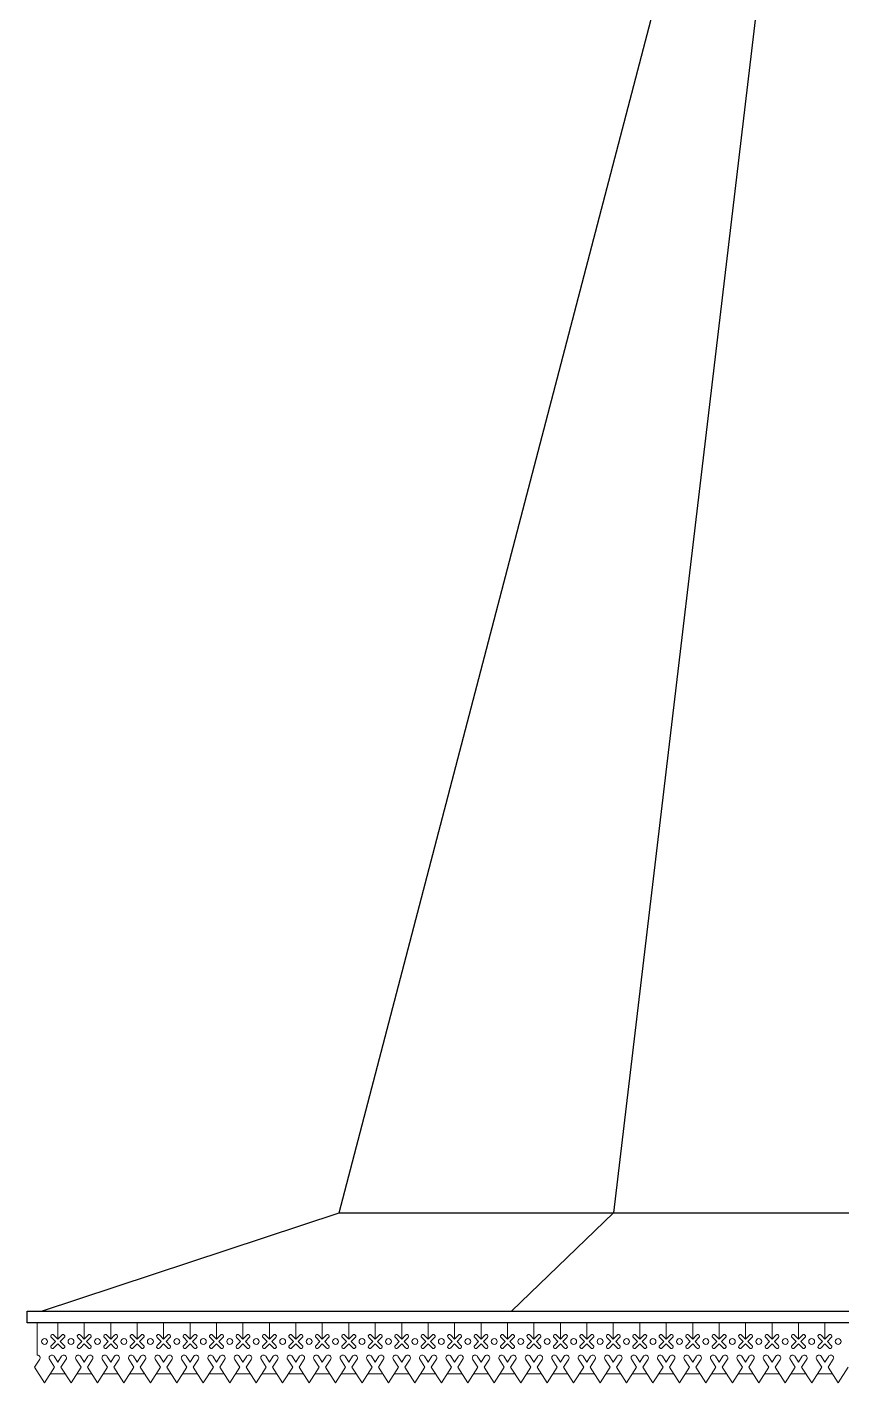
# Model space of a CAD drawing. Header units: millimetres. Extents: x 159 to 5807, y 71 to 6378.
# Drawn here: x 788.4 to 972.6, y 5673.1 to 5979.7 of the extents above; entities that cross this region are included whole.
import ezdxf

# ---------------------------------------------------------------- set-up
doc = ezdxf.new("R2010")
doc.units = ezdxf.units.MM
doc.layers.add('fasad', color=251, linetype='Continuous', lineweight=15)

msp = doc.modelspace()

# ---------------------------------------------------------------- linework, layer by layer
at = {"layer": 'fasad', "lineweight": 30}
for p, q in [((858.9489, 5711.5553), (969.8707, 6135.9842)), ((970.4847, 6129.0422), (920.9363, 5711.5553)), ((791.6572, 5689.3028), (858.9489, 5711.5553)), ((858.9489, 5711.5553), (1086.0608, 5711.5553)), ((897.8853, 5689.3028), (920.9363, 5711.5553))]:
    msp.add_line(p, q, dxfattribs=at)
at = {"layer": 'fasad'}
for p, q in [((790.7115, 5679.3734), (790.7115, 5686.683)), ((795.3415, 5682.9686), (795.3415, 5686.683)), ((801.3209, 5682.9686), (801.3209, 5686.683)), ((807.3003, 5682.9686), (807.3003, 5686.683)), ((813.2797, 5682.9686), (813.2797, 5686.683)), ((819.2591, 5682.9686), (819.2591, 5686.683)), ((825.2385, 5682.9686), (825.2385, 5686.683)), ((831.2179, 5682.9686), (831.2179, 5686.683)), ((837.1973, 5682.9686), (837.1973, 5686.683)), ((843.1767, 5682.9686), (843.1767, 5686.683)), ((849.1561, 5682.9686), (849.1561, 5686.683)), ((855.1355, 5682.9686), (855.1355, 5686.683)), ((861.1149, 5682.9686), (861.1149, 5686.683)), ((867.0943, 5682.9686), (867.0943, 5686.683)), ((873.0737, 5682.9686), (873.0737, 5686.683)), ((879.0531, 5682.9686), (879.0531, 5686.683)), ((885.0325, 5682.9686), (885.0325, 5686.683)), ((891.0119, 5682.9686), (891.0119, 5686.683)), ((896.9913, 5682.9686), (896.9913, 5686.683)), ((902.9707, 5682.9686), (902.9707, 5686.683)), ((908.9501, 5682.9686), (908.9501, 5686.683)), ((914.9295, 5682.9686), (914.9295, 5686.683)), ((920.9089, 5682.9686), (920.9089, 5686.683)), ((926.8883, 5682.9686), (926.8883, 5686.683)), ((932.8677, 5682.9686), (932.8677, 5686.683)), ((938.8471, 5682.9686), (938.8471, 5686.683)), ((944.8265, 5682.9686), (944.8265, 5686.683)), ((950.8059, 5682.9686), (950.8059, 5686.683)), ((956.7853, 5682.9686), (956.7853, 5686.683)), ((962.7647, 5682.9686), (962.7647, 5686.683)), ((968.7441, 5682.9686), (968.7441, 5686.683)), ((790.0776, 5676.6102), (791.2609, 5678.4409)), ((794.6261, 5676.6102), (793.4428, 5678.4409)), ((795.3415, 5677.8121), (794.4953, 5679.1212)), ((795.3415, 5677.8121), (796.1877, 5679.1212)), ((796.057, 5676.6102), (797.2403, 5678.4409)), ((800.6055, 5676.6102), (799.4222, 5678.4409)), ((801.3209, 5677.8121), (800.4747, 5679.1212)), ((801.3209, 5677.8121), (802.1671, 5679.1212)), ((802.0364, 5676.6102), (803.2197, 5678.4409)), ((806.5849, 5676.6102), (805.4016, 5678.4409)), ((807.3003, 5677.8121), (806.4541, 5679.1212)), ((807.3003, 5677.8121), (808.1465, 5679.1212)), ((808.0158, 5676.6102), (809.1991, 5678.4409)), ((812.5643, 5676.6102), (811.381, 5678.4409)), ((813.2797, 5677.8121), (812.4335, 5679.1212)), ((813.2797, 5677.8121), (814.1259, 5679.1212)), ((813.9952, 5676.6102), (815.1785, 5678.4409)), ((818.5437, 5676.6102), (817.3604, 5678.4409)), ((819.2591, 5677.8121), (818.4129, 5679.1212)), ((819.2591, 5677.8121), (820.1053, 5679.1212)), ((819.9746, 5676.6102), (821.1579, 5678.4409)), ((824.5231, 5676.6102), (823.3398, 5678.4409)), ((825.2385, 5677.8121), (824.3923, 5679.1212)), ((825.2385, 5677.8121), (826.0847, 5679.1212)), ((825.954, 5676.6102), (827.1373, 5678.4409)), ((830.5025, 5676.6102), (829.3192, 5678.4409)), ((831.2179, 5677.8121), (830.3717, 5679.1212)), ((831.2179, 5677.8121), (832.0642, 5679.1212)), ((831.9334, 5676.6102), (833.1167, 5678.4409)), ((836.4819, 5676.6102), (835.2986, 5678.4409)), ((837.1973, 5677.8121), (836.3511, 5679.1212)), ((837.1973, 5677.8121), (838.0436, 5679.1212)), ((837.9128, 5676.6102), (839.0961, 5678.4409)), ((842.4613, 5676.6102), (841.278, 5678.4409)), ((843.1767, 5677.8121), (842.3305, 5679.1212)), ((843.1767, 5677.8121), (844.023, 5679.1212)), ((843.8922, 5676.6102), (845.0755, 5678.4409)), ((848.4407, 5676.6102), (847.2574, 5678.4409)), ((849.1561, 5677.8121), (848.3099, 5679.1212)), ((849.1561, 5677.8121), (850.0024, 5679.1212)), ((849.8716, 5676.6102), (851.0549, 5678.4409)), ((854.4201, 5676.6102), (853.2368, 5678.4409)), ((855.1355, 5677.8121), (854.2893, 5679.1212)), ((855.1355, 5677.8121), (855.9818, 5679.1212)), ((855.851, 5676.6102), (857.0343, 5678.4409)), ((860.3995, 5676.6102), (859.2162, 5678.4409)), ((861.1149, 5677.8121), (860.2687, 5679.1212)), ((861.1149, 5677.8121), (861.9612, 5679.1212)), ((861.8304, 5676.6102), (863.0137, 5678.4409)), ((866.3789, 5676.6102), (865.1956, 5678.4409)), ((867.0943, 5677.8121), (866.2481, 5679.1212)), ((867.0943, 5677.8121), (867.9406, 5679.1212)), ((867.8098, 5676.6102), (868.9931, 5678.4409)), ((872.3583, 5676.6102), (871.175, 5678.4409)), ((873.0737, 5677.8121), (872.2275, 5679.1212)), ((873.0737, 5677.8121), (873.92, 5679.1212)), ((873.7892, 5676.6102), (874.9725, 5678.4409)), ((878.3377, 5676.6102), (877.1544, 5678.4409)), ((879.0531, 5677.8121), (878.2069, 5679.1212)), ((879.0531, 5677.8121), (879.8994, 5679.1212)), ((879.7686, 5676.6102), (880.9519, 5678.4409)), ((884.3171, 5676.6102), (883.1338, 5678.4409)), ((885.0325, 5677.8121), (884.1863, 5679.1212)), ((885.0325, 5677.8121), (885.8788, 5679.1212)), ((885.748, 5676.6102), (886.9313, 5678.4409)), ((890.2965, 5676.6102), (889.1132, 5678.4409)), ((891.0119, 5677.8121), (890.1657, 5679.1212)), ((891.0119, 5677.8121), (891.8582, 5679.1212)), ((891.7274, 5676.6102), (892.9107, 5678.4409)), ((896.2759, 5676.6102), (895.0926, 5678.4409)), ((896.9913, 5677.8121), (896.1451, 5679.1212)), ((896.9913, 5677.8121), (897.8376, 5679.1212)), ((897.7068, 5676.6102), (898.8901, 5678.4409)), ((902.2553, 5676.6102), (901.072, 5678.4409)), ((902.9707, 5677.8121), (902.1245, 5679.1212)), ((902.9707, 5677.8121), (903.817, 5679.1212)), ((903.6862, 5676.6102), (904.8695, 5678.4409)), ((908.2347, 5676.6102), (907.0514, 5678.4409)), ((908.9501, 5677.8121), (908.1039, 5679.1212)), ((908.9501, 5677.8121), (909.7964, 5679.1212)), ((909.6656, 5676.6102), (910.8489, 5678.4409)), ((914.2141, 5676.6102), (913.0308, 5678.4409)), ((914.9295, 5677.8121), (914.0833, 5679.1212)), ((914.9295, 5677.8121), (915.7758, 5679.1212)), ((915.645, 5676.6102), (916.8283, 5678.4409)), ((920.1935, 5676.6102), (919.0102, 5678.4409)), ((920.9089, 5677.8121), (920.0627, 5679.1212)), ((920.9089, 5677.8121), (921.7552, 5679.1212)), ((921.6244, 5676.6102), (922.8077, 5678.4409)), ((926.1729, 5676.6102), (924.9896, 5678.4409)), ((926.8883, 5677.8121), (926.0421, 5679.1212)), ((926.8883, 5677.8121), (927.7346, 5679.1212)), ((927.6038, 5676.6102), (928.7871, 5678.4409)), ((932.1523, 5676.6102), (930.969, 5678.4409)), ((932.8677, 5677.8121), (932.0215, 5679.1212)), ((932.8677, 5677.8121), (933.714, 5679.1212)), ((933.5832, 5676.6102), (934.7665, 5678.4409)), ((938.1317, 5676.6102), (936.9484, 5678.4409)), ((938.8471, 5677.8121), (938.0009, 5679.1212)), ((938.8471, 5677.8121), (939.6934, 5679.1212)), ((939.5626, 5676.6102), (940.7459, 5678.4409)), ((944.1111, 5676.6102), (942.9278, 5678.4409)), ((944.8265, 5677.8121), (943.9803, 5679.1212)), ((944.8265, 5677.8121), (945.6728, 5679.1212)), ((945.542, 5676.6102), (946.7253, 5678.4409)), ((950.0905, 5676.6102), (948.9072, 5678.4409)), ((950.8059, 5677.8121), (949.9597, 5679.1212)), ((950.8059, 5677.8121), (951.6522, 5679.1212)), ((951.5214, 5676.6102), (952.7047, 5678.4409)), ((956.0699, 5676.6102), (954.8866, 5678.4409)), ((956.7853, 5677.8121), (955.9391, 5679.1212)), ((956.7853, 5677.8121), (957.6316, 5679.1212)), ((957.5008, 5676.6102), (958.6841, 5678.4409)), ((962.0493, 5676.6102), (960.866, 5678.4409)), ((962.7647, 5677.8121), (961.9185, 5679.1212)), ((962.7647, 5677.8121), (963.611, 5679.1212)), ((963.4802, 5676.6102), (964.6635, 5678.4409)), ((968.0287, 5676.6102), (966.8454, 5678.4409)), ((968.7441, 5677.8121), (967.8979, 5679.1212)), ((968.7441, 5677.8121), (969.5904, 5679.1212)), ((969.4596, 5676.6102), (970.6429, 5678.4409)), ((792.3518, 5673.0919), (790.0776, 5676.6102)), ((792.3518, 5673.0919), (794.6261, 5676.6102)), ((798.3312, 5673.0919), (796.057, 5676.6102)), ((798.3312, 5673.0919), (800.6055, 5676.6102)), ((804.3106, 5673.0919), (802.0364, 5676.6102)), ((804.3106, 5673.0919), (806.5849, 5676.6102)), ((810.29, 5673.0919), (808.0158, 5676.6102)), ((810.29, 5673.0919), (812.5643, 5676.6102)), ((816.2694, 5673.0919), (813.9952, 5676.6102)), ((816.2694, 5673.0919), (818.5437, 5676.6102)), ((822.2488, 5673.0919), (819.9746, 5676.6102)), ((822.2488, 5673.0919), (824.5231, 5676.6102)), ((828.2282, 5673.0919), (825.954, 5676.6102)), ((828.2282, 5673.0919), (830.5025, 5676.6102)), ((834.2076, 5673.0919), (831.9334, 5676.6102)), ((834.2076, 5673.0919), (836.4819, 5676.6102)), ((840.187, 5673.0919), (837.9128, 5676.6102)), ((840.187, 5673.0919), (842.4613, 5676.6102)), ((846.1664, 5673.0919), (843.8922, 5676.6102)), ((846.1664, 5673.0919), (848.4407, 5676.6102)), ((852.1458, 5673.0919), (849.8716, 5676.6102)), ((852.1458, 5673.0919), (854.4201, 5676.6102)), ((858.1252, 5673.0919), (855.851, 5676.6102)), ((858.1252, 5673.0919), (860.3995, 5676.6102)), ((864.1046, 5673.0919), (861.8304, 5676.6102)), ((864.1046, 5673.0919), (866.3789, 5676.6102)), ((870.084, 5673.0919), (867.8098, 5676.6102)), ((870.084, 5673.0919), (872.3583, 5676.6102)), ((876.0634, 5673.0919), (873.7892, 5676.6102)), ((876.0634, 5673.0919), (878.3377, 5676.6102)), ((882.0428, 5673.0919), (879.7686, 5676.6102)), ((882.0428, 5673.0919), (884.3171, 5676.6102)), ((888.0222, 5673.0919), (885.748, 5676.6102)), ((888.0222, 5673.0919), (890.2965, 5676.6102)), ((894.0016, 5673.0919), (891.7274, 5676.6102)), ((894.0016, 5673.0919), (896.2759, 5676.6102)), ((899.981, 5673.0919), (897.7068, 5676.6102)), ((899.981, 5673.0919), (902.2553, 5676.6102)), ((905.9604, 5673.0919), (903.6862, 5676.6102)), ((905.9604, 5673.0919), (908.2347, 5676.6102)), ((911.9398, 5673.0919), (909.6656, 5676.6102)), ((911.9398, 5673.0919), (914.2141, 5676.6102)), ((917.9192, 5673.0919), (915.645, 5676.6102)), ((917.9192, 5673.0919), (920.1935, 5676.6102)), ((923.8986, 5673.0919), (921.6244, 5676.6102)), ((923.8986, 5673.0919), (926.1729, 5676.6102)), ((929.878, 5673.0919), (927.6038, 5676.6102)), ((929.878, 5673.0919), (932.1523, 5676.6102)), ((935.8574, 5673.0919), (933.5832, 5676.6102)), ((935.8574, 5673.0919), (938.1317, 5676.6102)), ((941.8368, 5673.0919), (939.5626, 5676.6102)), ((941.8368, 5673.0919), (944.1111, 5676.6102)), ((947.8162, 5673.0919), (945.542, 5676.6102)), ((947.8162, 5673.0919), (950.0905, 5676.6102)), ((953.7956, 5673.0919), (951.5214, 5676.6102)), ((953.7956, 5673.0919), (956.0699, 5676.6102)), ((959.775, 5673.0919), (957.5008, 5676.6102)), ((959.775, 5673.0919), (962.0493, 5676.6102)), ((965.7544, 5673.0919), (963.4802, 5676.6102)), ((965.7544, 5673.0919), (968.0287, 5676.6102)), ((971.7338, 5673.0919), (969.4596, 5676.6102)), ((971.7338, 5673.0919), (974.0081, 5676.6102))]:
    msp.add_line(p, q, dxfattribs=at)
at = {"layer": 'fasad', "lineweight": 30}
msp.add_lwpolyline([(1156.8388, 5686.683), (788.4076, 5686.683), (788.4076, 5689.3028), (1156.8388, 5689.3028)], close=True, dxfattribs=at)
at = {"layer": 'fasad'}
for points in [[(796.771, 5681.5666), (796.771, 5681.5666), (795.8863, 5682.4513), (796.771, 5683.3361, 1.13864319), (796.2263, 5683.8808), (795.3415, 5682.9961), (794.4568, 5683.8808, 1.13864319), (793.912, 5683.3361), (794.7968, 5682.4513), (793.912, 5681.5666), (793.912, 5681.5666, 1.13864319), (794.4568, 5681.0218), (795.3415, 5681.9065), (796.2263, 5681.0218, 1.13864319)], [(802.7504, 5681.5666), (802.7504, 5681.5666), (801.8657, 5682.4513), (802.7504, 5683.3361, 1.13864319), (802.2057, 5683.8808), (801.3209, 5682.9961), (800.4362, 5683.8808, 1.13864319), (799.8914, 5683.3361), (800.7762, 5682.4513), (799.8914, 5681.5666), (799.8914, 5681.5666, 1.13864319), (800.4362, 5681.0218), (801.3209, 5681.9065), (802.2057, 5681.0218, 1.13864319)], [(808.7298, 5681.5666), (808.7298, 5681.5666), (807.8451, 5682.4513), (808.7298, 5683.3361, 1.13864319), (808.1851, 5683.8808), (807.3003, 5682.9961), (806.4156, 5683.8808, 1.13864319), (805.8708, 5683.3361), (806.7556, 5682.4513), (805.8708, 5681.5666), (805.8708, 5681.5666, 1.13864319), (806.4156, 5681.0218), (807.3003, 5681.9065), (808.1851, 5681.0218, 1.13864319)], [(814.7092, 5681.5666), (814.7092, 5681.5666), (813.8245, 5682.4513), (814.7092, 5683.3361, 1.13864319), (814.1645, 5683.8808), (813.2797, 5682.9961), (812.395, 5683.8808, 1.13864319), (811.8502, 5683.3361), (812.735, 5682.4513), (811.8502, 5681.5666), (811.8502, 5681.5666, 1.13864319), (812.395, 5681.0218), (813.2797, 5681.9065), (814.1645, 5681.0218, 1.13864319)], [(820.6886, 5681.5666), (820.6886, 5681.5666), (819.8039, 5682.4513), (820.6886, 5683.3361, 1.13864319), (820.1439, 5683.8808), (819.2591, 5682.9961), (818.3744, 5683.8808, 1.13864319), (817.8296, 5683.3361), (818.7144, 5682.4513), (817.8296, 5681.5666), (817.8296, 5681.5666, 1.13864319), (818.3744, 5681.0218), (819.2591, 5681.9065), (820.1439, 5681.0218, 1.13864319)], [(826.668, 5681.5666), (826.668, 5681.5666), (825.7833, 5682.4513), (826.668, 5683.3361, 1.13864319), (826.1233, 5683.8808), (825.2385, 5682.9961), (824.3538, 5683.8808, 1.13864319), (823.809, 5683.3361), (824.6938, 5682.4513), (823.809, 5681.5666), (823.809, 5681.5666, 1.13864319), (824.3538, 5681.0218), (825.2385, 5681.9065), (826.1233, 5681.0218, 1.13864319)], [(832.6474, 5681.5666), (832.6474, 5681.5666), (831.7627, 5682.4513), (832.6474, 5683.3361, 1.13864319), (832.1027, 5683.8808), (831.2179, 5682.9961), (830.3332, 5683.8808, 1.13864319), (829.7884, 5683.3361), (830.6732, 5682.4513), (829.7884, 5681.5666), (829.7884, 5681.5666, 1.13864319), (830.3332, 5681.0218), (831.2179, 5681.9065), (832.1027, 5681.0218, 1.13864319)], [(838.6268, 5681.5666), (838.6268, 5681.5666), (837.7421, 5682.4513), (838.6268, 5683.3361, 1.13864319), (838.0821, 5683.8808), (837.1973, 5682.9961), (836.3126, 5683.8808, 1.13864319), (835.7678, 5683.3361), (836.6526, 5682.4513), (835.7678, 5681.5666), (835.7678, 5681.5666, 1.13864319), (836.3126, 5681.0218), (837.1973, 5681.9065), (838.0821, 5681.0218, 1.13864319)], [(844.6062, 5681.5666), (844.6062, 5681.5666), (843.7215, 5682.4513), (844.6062, 5683.3361, 1.13864319), (844.0615, 5683.8808), (843.1767, 5682.9961), (842.292, 5683.8808, 1.13864319), (841.7472, 5683.3361), (842.632, 5682.4513), (841.7472, 5681.5666), (841.7472, 5681.5666, 1.13864319), (842.292, 5681.0218), (843.1767, 5681.9065), (844.0615, 5681.0218, 1.13864319)], [(850.5856, 5681.5666), (850.5856, 5681.5666), (849.7009, 5682.4513), (850.5856, 5683.3361, 1.13864319), (850.0409, 5683.8808), (849.1561, 5682.9961), (848.2714, 5683.8808, 1.13864319), (847.7266, 5683.3361), (848.6114, 5682.4513), (847.7266, 5681.5666), (847.7266, 5681.5666, 1.13864319), (848.2714, 5681.0218), (849.1561, 5681.9065), (850.0409, 5681.0218, 1.13864319)], [(856.565, 5681.5666), (856.565, 5681.5666), (855.6803, 5682.4513), (856.565, 5683.3361, 1.13864319), (856.0203, 5683.8808), (855.1355, 5682.9961), (854.2508, 5683.8808, 1.13864319), (853.706, 5683.3361), (854.5908, 5682.4513), (853.706, 5681.5666), (853.706, 5681.5666, 1.13864319), (854.2508, 5681.0218), (855.1355, 5681.9065), (856.0203, 5681.0218, 1.13864319)], [(862.5444, 5681.5666), (862.5444, 5681.5666), (861.6597, 5682.4513), (862.5444, 5683.3361, 1.13864319), (861.9997, 5683.8808), (861.1149, 5682.9961), (860.2302, 5683.8808, 1.13864319), (859.6854, 5683.3361), (860.5702, 5682.4513), (859.6854, 5681.5666), (859.6854, 5681.5666, 1.13864319), (860.2302, 5681.0218), (861.1149, 5681.9065), (861.9997, 5681.0218, 1.13864319)], [(868.5238, 5681.5666), (868.5238, 5681.5666), (867.6391, 5682.4513), (868.5238, 5683.3361, 1.13864319), (867.9791, 5683.8808), (867.0943, 5682.9961), (866.2096, 5683.8808, 1.13864319), (865.6648, 5683.3361), (866.5496, 5682.4513), (865.6648, 5681.5666), (865.6648, 5681.5666, 1.13864319), (866.2096, 5681.0218), (867.0943, 5681.9065), (867.9791, 5681.0218, 1.13864319)], [(874.5032, 5681.5666), (874.5032, 5681.5666), (873.6185, 5682.4513), (874.5032, 5683.3361, 1.13864319), (873.9585, 5683.8808), (873.0737, 5682.9961), (872.189, 5683.8808, 1.13864319), (871.6442, 5683.3361), (872.529, 5682.4513), (871.6442, 5681.5666), (871.6442, 5681.5666, 1.13864319), (872.189, 5681.0218), (873.0737, 5681.9065), (873.9585, 5681.0218, 1.13864319)], [(880.4826, 5681.5666), (880.4826, 5681.5666), (879.5979, 5682.4513), (880.4826, 5683.3361, 1.13864319), (879.9379, 5683.8808), (879.0531, 5682.9961), (878.1684, 5683.8808, 1.13864319), (877.6236, 5683.3361), (878.5084, 5682.4513), (877.6236, 5681.5666), (877.6236, 5681.5666, 1.13864319), (878.1684, 5681.0218), (879.0531, 5681.9065), (879.9379, 5681.0218, 1.13864319)], [(886.462, 5681.5666), (886.462, 5681.5666), (885.5773, 5682.4513), (886.462, 5683.3361, 1.13864319), (885.9173, 5683.8808), (885.0325, 5682.9961), (884.1478, 5683.8808, 1.13864319), (883.603, 5683.3361), (884.4878, 5682.4513), (883.603, 5681.5666), (883.603, 5681.5666, 1.13864319), (884.1478, 5681.0218), (885.0325, 5681.9065), (885.9173, 5681.0218, 1.13864319)], [(892.4415, 5681.5666), (892.4415, 5681.5666), (891.5567, 5682.4513), (892.4415, 5683.3361, 1.13864319), (891.8967, 5683.8808), (891.0119, 5682.9961), (890.1272, 5683.8808, 1.13864319), (889.5824, 5683.3361), (890.4672, 5682.4513), (889.5824, 5681.5666), (889.5824, 5681.5666, 1.13864319), (890.1272, 5681.0218), (891.0119, 5681.9065), (891.8967, 5681.0218, 1.13864319)], [(898.4209, 5681.5666), (898.4209, 5681.5666), (897.5361, 5682.4513), (898.4209, 5683.3361, 1.13864319), (897.8761, 5683.8808), (896.9913, 5682.9961), (896.1066, 5683.8808, 1.13864319), (895.5618, 5683.3361), (896.4466, 5682.4513), (895.5618, 5681.5666), (895.5618, 5681.5666, 1.13864319), (896.1066, 5681.0218), (896.9913, 5681.9065), (897.8761, 5681.0218, 1.13864319)], [(904.4003, 5681.5666), (904.4003, 5681.5666), (903.5155, 5682.4513), (904.4003, 5683.3361, 1.13864319), (903.8555, 5683.8808), (902.9707, 5682.9961), (902.086, 5683.8808, 1.13864319), (901.5412, 5683.3361), (902.426, 5682.4513), (901.5412, 5681.5666), (901.5412, 5681.5666, 1.13864319), (902.086, 5681.0218), (902.9707, 5681.9065), (903.8555, 5681.0218, 1.13864319)], [(910.3797, 5681.5666), (910.3797, 5681.5666), (909.4949, 5682.4513), (910.3797, 5683.3361, 1.13864319), (909.8349, 5683.8808), (908.9501, 5682.9961), (908.0654, 5683.8808, 1.13864319), (907.5206, 5683.3361), (908.4054, 5682.4513), (907.5206, 5681.5666), (907.5206, 5681.5666, 1.13864319), (908.0654, 5681.0218), (908.9501, 5681.9065), (909.8349, 5681.0218, 1.13864319)], [(916.3591, 5681.5666), (916.3591, 5681.5666), (915.4743, 5682.4513), (916.3591, 5683.3361, 1.13864319), (915.8143, 5683.8808), (914.9295, 5682.9961), (914.0448, 5683.8808, 1.13864319), (913.5, 5683.3361), (914.3848, 5682.4513), (913.5, 5681.5666), (913.5, 5681.5666, 1.13864319), (914.0448, 5681.0218), (914.9295, 5681.9065), (915.8143, 5681.0218, 1.13864319)], [(922.3385, 5681.5666), (922.3385, 5681.5666), (921.4537, 5682.4513), (922.3385, 5683.3361, 1.13864319), (921.7937, 5683.8808), (920.9089, 5682.9961), (920.0242, 5683.8808, 1.13864319), (919.4794, 5683.3361), (920.3642, 5682.4513), (919.4794, 5681.5666), (919.4794, 5681.5666, 1.13864319), (920.0242, 5681.0218), (920.9089, 5681.9065), (921.7937, 5681.0218, 1.13864319)], [(928.3179, 5681.5666), (928.3179, 5681.5666), (927.4331, 5682.4513), (928.3179, 5683.3361, 1.13864319), (927.7731, 5683.8808), (926.8883, 5682.9961), (926.0036, 5683.8808, 1.13864319), (925.4588, 5683.3361), (926.3436, 5682.4513), (925.4588, 5681.5666), (925.4588, 5681.5666, 1.13864319), (926.0036, 5681.0218), (926.8883, 5681.9065), (927.7731, 5681.0218, 1.13864319)], [(934.2973, 5681.5666), (934.2973, 5681.5666), (933.4125, 5682.4513), (934.2973, 5683.3361, 1.13864319), (933.7525, 5683.8808), (932.8677, 5682.9961), (931.983, 5683.8808, 1.13864319), (931.4382, 5683.3361), (932.323, 5682.4513), (931.4382, 5681.5666), (931.4382, 5681.5666, 1.13864319), (931.983, 5681.0218), (932.8677, 5681.9065), (933.7525, 5681.0218, 1.13864319)], [(940.2767, 5681.5666), (940.2767, 5681.5666), (939.3919, 5682.4513), (940.2767, 5683.3361, 1.13864319), (939.7319, 5683.8808), (938.8471, 5682.9961), (937.9624, 5683.8808, 1.13864319), (937.4176, 5683.3361), (938.3024, 5682.4513), (937.4176, 5681.5666), (937.4176, 5681.5666, 1.13864319), (937.9624, 5681.0218), (938.8471, 5681.9065), (939.7319, 5681.0218, 1.13864319)], [(946.2561, 5681.5666), (946.2561, 5681.5666), (945.3713, 5682.4513), (946.2561, 5683.3361, 1.13864319), (945.7113, 5683.8808), (944.8265, 5682.9961), (943.9418, 5683.8808, 1.13864319), (943.397, 5683.3361), (944.2818, 5682.4513), (943.397, 5681.5666), (943.397, 5681.5666, 1.13864319), (943.9418, 5681.0218), (944.8265, 5681.9065), (945.7113, 5681.0218, 1.13864319)], [(952.2355, 5681.5666), (952.2355, 5681.5666), (951.3507, 5682.4513), (952.2355, 5683.3361, 1.13864319), (951.6907, 5683.8808), (950.8059, 5682.9961), (949.9212, 5683.8808, 1.13864319), (949.3764, 5683.3361), (950.2612, 5682.4513), (949.3764, 5681.5666), (949.3764, 5681.5666, 1.13864319), (949.9212, 5681.0218), (950.8059, 5681.9065), (951.6907, 5681.0218, 1.13864319)], [(958.2149, 5681.5666), (958.2149, 5681.5666), (957.3301, 5682.4513), (958.2149, 5683.3361, 1.13864319), (957.6701, 5683.8808), (956.7853, 5682.9961), (955.9006, 5683.8808, 1.13864319), (955.3558, 5683.3361), (956.2406, 5682.4513), (955.3558, 5681.5666), (955.3558, 5681.5666, 1.13864319), (955.9006, 5681.0218), (956.7853, 5681.9065), (957.6701, 5681.0218, 1.13864319)], [(964.1943, 5681.5666), (964.1943, 5681.5666), (963.3095, 5682.4513), (964.1943, 5683.3361, 1.13864319), (963.6495, 5683.8808), (962.7647, 5682.9961), (961.88, 5683.8808, 1.13864319), (961.3352, 5683.3361), (962.22, 5682.4513), (961.3352, 5681.5666), (961.3352, 5681.5666, 1.13864319), (961.88, 5681.0218), (962.7647, 5681.9065), (963.6495, 5681.0218, 1.13864319)], [(970.1737, 5681.5666), (970.1737, 5681.5666), (969.2889, 5682.4513), (970.1737, 5683.3361, 1.13864319), (969.6289, 5683.8808), (968.7441, 5682.9961), (967.8594, 5683.8808, 1.13864319), (967.3146, 5683.3361), (968.1994, 5682.4513), (967.3146, 5681.5666), (967.3146, 5681.5666, 1.13864319), (967.8594, 5681.0218), (968.7441, 5681.9065), (969.6289, 5681.0218, 1.13864319)]]:
    msp.add_lwpolyline(points, format="xyb", close=True, dxfattribs=at)
for points in [[(793.6953, 5675.1703), (796.9877, 5675.1703)], [(799.6747, 5675.1703), (802.9671, 5675.1703)], [(805.6541, 5675.1703), (808.9465, 5675.1703)], [(811.6335, 5675.1703), (814.9259, 5675.1703)], [(817.6129, 5675.1703), (820.9053, 5675.1703)], [(823.5923, 5675.1703), (826.8847, 5675.1703)], [(829.5717, 5675.1703), (832.6916, 5675.1703)], [(835.5511, 5675.1703), (838.8435, 5675.1703)], [(841.5305, 5675.1703), (844.8229, 5675.1703)], [(847.5099, 5675.1703), (850.8023, 5675.1703)], [(853.4893, 5675.1703), (856.7817, 5675.1703)], [(859.4687, 5675.1703), (862.7611, 5675.1703)], [(865.4481, 5675.1703), (868.5681, 5675.1703)], [(871.4275, 5675.1703), (874.7199, 5675.1703)], [(877.4069, 5675.1703), (880.6993, 5675.1703)], [(883.3863, 5675.1703), (886.6787, 5675.1703)], [(889.3657, 5675.1703), (892.6581, 5675.1703)], [(895.3451, 5675.1703), (898.6375, 5675.1703)], [(901.3245, 5675.1703), (904.4445, 5675.1703)], [(907.304, 5675.1703), (910.5963, 5675.1703)], [(913.2834, 5675.1703), (916.5757, 5675.1703)], [(919.2628, 5675.1703), (922.5551, 5675.1703)], [(925.2422, 5675.1703), (928.5345, 5675.1703)], [(931.2216, 5675.1703), (934.5139, 5675.1703)], [(937.201, 5675.1703), (940.3209, 5675.1703)], [(943.1804, 5675.1703), (946.4727, 5675.1703)], [(949.1598, 5675.1703), (952.4521, 5675.1703)], [(955.1392, 5675.1703), (958.4315, 5675.1703)], [(961.1186, 5675.1703), (964.4109, 5675.1703)], [(967.098, 5675.1703), (970.3903, 5675.1703)]]:
    msp.add_lwpolyline(points, dxfattribs=at)
for centre in [(792.3518, 5682.4513), (798.3312, 5682.4513), (804.3106, 5682.4513), (810.29, 5682.4513), (816.2694, 5682.4513), (822.2488, 5682.4513), (828.2282, 5682.4513), (834.2076, 5682.4513), (840.187, 5682.4513), (846.1664, 5682.4513), (852.1458, 5682.4513), (858.1252, 5682.4513), (864.1046, 5682.4513), (870.084, 5682.4513), (876.0634, 5682.4513), (882.0428, 5682.4513), (888.0222, 5682.4513), (894.0016, 5682.4513), (899.981, 5682.4513), (905.9604, 5682.4513), (911.9398, 5682.4513), (917.9192, 5682.4513), (923.8986, 5682.4513), (929.878, 5682.4513), (935.8574, 5682.4513), (941.8368, 5682.4513), (947.8162, 5682.4513), (953.7956, 5682.4513), (959.775, 5682.4513), (965.7544, 5682.4513), (971.7338, 5682.4513)]:
    msp.add_circle(centre, 0.6677, dxfattribs=at)
for centre, start, end in [((790.7115, 5678.7453), 323.237934, 90), ((793.9921, 5678.7453), 28.995695, 216.762066), ((796.6909, 5678.7453), 323.237934, 151.004305), ((799.9715, 5678.7453), 28.995695, 216.762066), ((802.6703, 5678.7453), 323.237934, 151.004305), ((805.9509, 5678.7453), 28.995695, 216.762066), ((808.6497, 5678.7453), 323.237934, 151.004305), ((811.9303, 5678.7453), 28.995695, 216.762066), ((814.6291, 5678.7453), 323.237934, 151.004305), ((817.9097, 5678.7453), 28.995695, 216.762066), ((820.6085, 5678.7453), 323.237934, 151.004305), ((823.8891, 5678.7453), 28.995695, 216.762066), ((826.5879, 5678.7453), 323.237934, 151.004305), ((829.8685, 5678.7453), 28.995695, 216.762066), ((832.5673, 5678.7453), 323.237934, 151.004305), ((835.8479, 5678.7453), 28.995695, 216.762066), ((838.5467, 5678.7453), 323.237934, 151.004305), ((841.8273, 5678.7453), 28.995695, 216.762066), ((844.5261, 5678.7453), 323.237934, 151.004305), ((847.8067, 5678.7453), 28.995695, 216.762066), ((850.5055, 5678.7453), 323.237934, 151.004305), ((853.7861, 5678.7453), 28.995695, 216.762066), ((856.4849, 5678.7453), 323.237934, 151.004305), ((859.7655, 5678.7453), 28.995695, 216.762066), ((862.4643, 5678.7453), 323.237934, 151.004305), ((865.7449, 5678.7453), 28.995695, 216.762066), ((868.4437, 5678.7453), 323.237934, 151.004305), ((871.7243, 5678.7453), 28.995695, 216.762066), ((874.4231, 5678.7453), 323.237934, 151.004305), ((877.7037, 5678.7453), 28.995695, 216.762066), ((880.4025, 5678.7453), 323.237934, 151.004305), ((883.6831, 5678.7453), 28.995695, 216.762066), ((886.3819, 5678.7453), 323.237934, 151.004305), ((889.6625, 5678.7453), 28.995695, 216.762066), ((892.3613, 5678.7453), 323.237934, 151.004305), ((895.6419, 5678.7453), 28.995695, 216.762066), ((898.3407, 5678.7453), 323.237934, 151.004305), ((901.6213, 5678.7453), 28.995695, 216.762066), ((904.3201, 5678.7453), 323.237934, 151.004305), ((907.6007, 5678.7453), 28.995695, 216.762066), ((910.2995, 5678.7453), 323.237934, 151.004305), ((913.5801, 5678.7453), 28.995695, 216.762066), ((916.2789, 5678.7453), 323.237934, 151.004305), ((919.5595, 5678.7453), 28.995695, 216.762066), ((922.2583, 5678.7453), 323.237934, 151.004305), ((925.5389, 5678.7453), 28.995695, 216.762066), ((928.2377, 5678.7453), 323.237934, 151.004305), ((931.5183, 5678.7453), 28.995695, 216.762066), ((934.2171, 5678.7453), 323.237934, 151.004305), ((937.4977, 5678.7453), 28.995695, 216.762066), ((940.1965, 5678.7453), 323.237934, 151.004305), ((943.4771, 5678.7453), 28.995695, 216.762066), ((946.1759, 5678.7453), 323.237934, 151.004305), ((949.4565, 5678.7453), 28.995695, 216.762066), ((952.1553, 5678.7453), 323.237934, 151.004305), ((955.4359, 5678.7453), 28.995695, 216.762066), ((958.1347, 5678.7453), 323.237934, 151.004305), ((961.4154, 5678.7453), 28.995695, 216.762066), ((964.1141, 5678.7453), 323.237934, 151.004305), ((967.3948, 5678.7453), 28.995695, 216.762066), ((970.0935, 5678.7453), 323.237934, 151.004305)]:
    msp.add_arc(centre, 0.6281, start, end, dxfattribs=at)

doc.saveas('drawing.dxf')
